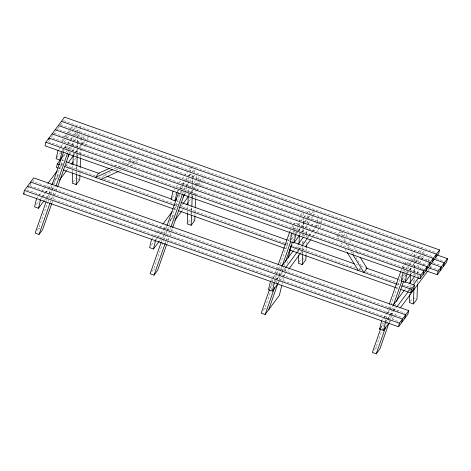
<?xml version="1.0" encoding="UTF-8"?>
<svg xmlns="http://www.w3.org/2000/svg" width="471" height="471" viewBox="0 0 471 471"><rect width="100%" height="100%" fill="white"/><g stroke="black" fill="none" stroke-linecap="round" stroke-linejoin="round"><path stroke-width="0.35" stroke-dasharray="2.35 1.77" d="M72.658 172.209L72.764 169.289M72.787 168.559L72.893 165.639M73.276 154.682L73.382 151.762M73.405 151.026L73.558 146.646M73.588 145.916L73.894 137.149M76.031 173.246L76.137 170.319M76.161 169.589L76.267 166.669M76.649 155.713L76.755 152.792M76.779 152.062L76.938 147.682M76.961 146.946L77.474 132.339M76.567 173.593L76.614 172.133M76.72 169.213L76.82 166.292M77.185 156.066L77.285 153.14M77.309 152.41L77.644 142.919M77.674 142.189L77.774 139.263M79.94 174.629L79.993 173.163M80.017 172.433L80.17 168.053M80.559 157.096L80.612 155.636M80.635 154.906L80.971 145.409M80.994 144.679L81.33 135.183M187.652 212.933L187.888 206.357M188.27 195.4L188.376 192.48M188.4 191.75L188.889 177.873M191.032 213.964L191.132 211.043M191.155 210.313L191.261 207.393M191.65 196.436L191.75 193.516M191.774 192.786L191.933 188.4M191.956 187.67L192.292 178.173M192.315 177.443L192.445 173.793M191.562 214.317L191.662 211.397M191.691 210.661L191.815 207.01M192.18 196.784L192.462 188.753M192.486 188.023L192.592 185.097M192.692 182.177L192.798 179.257M194.935 215.347L194.988 213.887M195.012 213.157L195.165 208.777M195.553 197.82L195.606 196.36M195.63 195.63L195.783 191.244M195.812 190.514L195.965 186.133M195.989 185.403L196.148 181.017M196.248 178.097L196.354 175.177M298.744 252.268L298.844 249.347M298.873 248.617L299.003 244.967M299.362 234.741L299.462 231.82M299.491 231.09L299.644 226.704M299.668 225.974L299.98 217.213M302.117 253.304L302.17 251.844M302.194 251.114L302.353 246.727M302.453 243.807L302.582 240.157M302.735 235.777L302.971 229.2M302.994 228.47L303.147 224.09M303.177 223.354L303.612 210.937M302.647 253.651L302.7 252.191M302.806 249.271L302.906 246.351M303.012 243.43L303.136 239.774M303.265 236.124L303.371 233.204M303.395 232.474L303.86 219.327M306.026 254.687L306.126 251.767M306.156 251.037L306.256 248.111M306.409 243.731L306.462 242.271M306.645 237.154L306.745 234.234M306.774 233.504L306.927 229.124M306.951 228.394L307.104 224.008M307.133 223.278L307.286 218.897M307.31 218.167L307.416 215.247M409.911 290.895L410.117 285.055M410.5 274.098L410.606 271.178M410.63 270.448L410.736 267.522M410.836 264.602L411.118 256.565M413.62 282.435L413.721 279.515M413.879 275.129L413.927 273.669M413.956 272.939L414.109 268.558M414.133 267.828L414.292 263.442M414.392 260.522L414.651 253.221M414.674 252.485L414.751 250.295M414.203 281.322L414.303 278.402M414.409 275.482L414.509 272.562M414.539 271.826L414.874 262.335M414.898 261.605L415.028 257.949M417.553 283.089L417.653 280.168M417.783 276.512L417.889 273.592M417.912 272.862L418.065 268.482M418.095 267.752L418.248 263.366M418.272 262.635L418.554 254.599M33.235 180.004L32.899 181.429L405.107 313.233M62.949 139.133L62.272 141.977L64.221 139.357M66.064 134.947L65.387 137.791L67.335 135.177M69.178 130.761L68.501 133.605L70.838 130.467M71.786 128.713L72.463 125.869L70.132 129.007M70.414 139.445L74.759 133.605L76.408 126.693M77.362 136.737L78.669 134.989L80.641 126.693M80.918 144.674L82.666 142.324L82.996 140.941M83.65 138.18L84.474 134.724M84.821 146.057L86.57 143.708L88.383 136.107M188.453 176.077L189.76 174.323L191.732 166.033L185.209 174.794M194.488 172.256L195.636 167.417M195.912 185.391L197.661 183.048L198.32 180.281M198.485 179.592L199.469 175.447M199.816 186.775L201.564 184.432L203.543 176.136M282.076 284.042L282.747 281.216M282.918 280.51L284.931 272.038M285.102 271.331L285.773 268.505M286.951 263.56L287.793 260.033M309.482 212.974L310.142 210.213M308.217 223.654L312.567 217.814L314.21 210.902M314.811 227.499L316.559 225.15L317.218 222.389M317.383 221.694L318.537 216.86M312.603 237.096L320.468 226.533L320.798 225.15M321.452 222.389L322.441 218.244M420.621 252.332L421.775 247.493M419.361 263.006L423.706 257.172L425.025 251.644M427.868 263.819L428.363 261.741M428.528 261.052L429.346 257.596M46.505 200.628L47.471 197.873M47.712 197.178L48.925 193.734M49.167 193.039L50.621 188.9M50.862 188.212L51.828 185.456M63.691 151.65L64.174 150.273M37.121 230.378L38.71 228.241L47.907 202.03M48.148 201.341L49.119 198.579M49.361 197.891L52.263 189.613M52.505 188.924L53.959 184.785M54.2 184.09L65.334 152.363M66.788 148.224L68.242 144.085M50.167 202.701L54.041 191.668M54.283 190.979L55.737 186.84M67.836 152.345L69.049 148.895L70.638 146.758M51.816 203.413L53.023 199.963M53.264 199.274L57.38 187.546M69.243 153.746L72.628 144.085L68.725 142.701M161.5 241.352L163.92 234.452M164.161 233.763L165.615 229.624M165.857 228.935L166.822 226.174M151.715 271.637L153.705 268.965L167.258 230.331M167.499 229.642L168.954 225.503M169.195 224.814L179.604 195.153M180.576 192.392L182.995 185.497M183.237 184.803L183.719 183.425L187.623 184.809L184.479 193.775M165.162 243.425L165.892 241.358M166.133 240.663L170.732 227.558M182.589 193.758L184.043 189.619L185.639 187.482M167.052 243.442L168.017 240.681M168.259 239.992L168.989 237.926M169.954 235.164L171.167 231.714M171.409 231.025L172.616 227.575M269.683 288.97L271.861 282.759M272.103 282.07L272.833 279.998M273.798 277.242L274.528 275.17M275.494 272.415L276.218 270.342M276.459 269.653L277.914 265.514M289.777 231.714L290.501 229.642M263.201 310.442L264.796 308.299L271.09 290.366M271.331 289.677L273.268 284.16M274.234 281.399L276.654 274.499M276.895 273.81L278.349 269.671M278.591 268.982L280.045 264.843M280.286 264.154L291.419 232.421M292.874 228.282L294.322 224.143M276.253 282.765L280.61 270.348M280.851 269.659L281.823 266.898M291.502 239.303L293.439 233.787M293.68 233.098L294.652 230.337M277.896 283.471L279.109 280.021M279.35 279.332L283.948 266.227M284.19 265.538L284.678 264.154M292.662 241.393L294.357 236.566M295.57 233.116L296.536 230.354M296.777 229.665L297.507 227.593M380.827 328.322L382.764 322.806M384.212 318.667L385.667 314.528M385.908 313.839L387.362 309.7M387.604 309.011L389.058 304.872M400.915 271.072L402.369 266.933L403.959 264.79M374.345 349.794L375.935 347.657L381.745 331.101M381.987 330.412L383.924 324.896M385.378 320.757L385.861 319.373M386.102 318.684L387.309 315.234M388.281 312.479L389.246 309.718M389.488 309.029L390.7 305.579M390.942 304.89L401.592 274.534M402.805 271.09L403.288 269.706M403.529 269.018L404.742 265.567M404.983 264.879L405.949 262.117L409.858 263.501L408.887 266.262M386.667 324.189L389.57 315.911M389.817 315.223L391.266 311.084M391.507 310.395L392.961 306.256M402.157 280.039L404.336 273.834M404.577 273.145L405.307 271.072M389.282 322.14L391.46 315.929M391.701 315.24L392.914 311.79M393.155 311.101L394.604 306.962M394.851 306.274L395.817 303.512M403.806 280.751L405.743 275.229M406.708 272.474L408.645 266.951M50.474 138.486L48.136 141.624L420.35 273.427M52.811 135.348L51.257 137.438L424.159 269.489M53.199 134.824L55.925 131.162M56.32 130.638L57.486 129.072L429.699 260.875M57.874 128.548L63.326 121.224M63.897 137.373L65.846 134.759M66.234 134.235L68.96 130.573M29.002 186.657L26.664 189.795L398.183 321.357M30.173 185.091L30.951 184.043M58.916 149.248L60.653 146.917M61.089 146.334L63.697 142.831M64.133 142.242L66.741 138.739M67.17 138.156L73.258 129.984M73.694 129.401L75.431 127.064M56.938 157.544L61.719 151.12M62.154 150.537L63.891 148.2M64.327 147.617L66.935 144.114M67.371 143.531L69.979 140.028M62.82 150.632L64.556 148.3M64.992 147.717L70.644 140.123M71.08 139.54L73.688 136.037M74.124 135.454L76.732 131.951M77.167 131.368L79.776 127.865M63.02 156.007L65.628 152.504M66.064 151.921L67.8 149.584M68.236 149.001L70.844 145.498M71.28 144.915L73.888 141.412M74.318 140.829L76.932 137.32M71.039 146.222L72.628 144.085M78.251 136.537L79.84 134.4M36.573 198.591L38.316 196.242M38.757 195.659L44.439 188.029M44.875 187.44L47.494 183.92M58.857 168.659L62.79 163.378M70.22 153.399L71.092 152.227M71.527 151.638L74.153 148.118M74.589 147.529L77.209 144.008M77.65 143.425L80.706 139.316M81.142 138.727L83.767 135.206M36.344 204.538L38.963 201.011M39.399 200.428L41.148 198.079M41.589 197.49L44.645 193.387M45.081 192.798L47.706 189.277M48.142 188.688L51.204 184.579M54.695 179.887L59.069 174.017M73.488 154.647L74.359 153.475M74.801 152.887L80.482 145.256M41.348 198.803L42.225 197.626M42.661 197.037L45.281 193.516M45.722 192.933L48.342 189.413M48.778 188.824L51.404 185.303M54.024 181.782L58.828 175.324M65.822 165.933L67.571 163.584M74.124 154.782L75.001 153.611M75.437 153.022L78.056 149.501M78.492 148.913L81.118 145.392M81.554 144.809L84.174 141.282M84.615 140.699L87.671 136.59M44.621 200.051L45.493 198.874M45.928 198.291L48.554 194.77M48.99 194.182L51.61 190.661M52.046 190.072L54.671 186.551M66.906 170.119L67.777 168.942M68.218 168.359L70.838 164.838M74.336 160.14L76.084 157.791M76.52 157.208L78.268 154.859M78.704 154.27L81.324 150.749M81.766 150.161L84.386 146.64M73.07 182.1L75.855 178.356M102.183 177.82L104.132 175.206L112.781 171.256M129.99 160.646L131.933 158.032L137.402 160.016L135.454 162.63M173.911 189.972L175.648 187.635M176.083 187.052L178.692 183.549M179.127 182.966L181.735 179.463M182.171 178.88L184.779 175.377M172.368 197.679L175.412 193.593M177.149 191.255L178.892 188.924M179.321 188.341L181.93 184.838M182.365 184.249L184.973 180.746M185.409 180.163L188.017 176.66M177.379 191.938L179.551 189.018M179.987 188.435L185.639 180.846M186.074 180.263L188.683 176.76M189.118 176.178L191.726 172.669M192.162 172.086L194.77 168.583M178.45 196.142L182.795 190.308M183.231 189.725L185.839 186.216M186.275 185.633L188.883 182.13M189.318 181.547L191.927 178.044M192.356 177.461L193.663 175.707L189.76 174.323M186.033 186.946L187.623 184.809M193.245 177.261L194.835 175.124M151.568 239.315L152.875 237.555M153.31 236.966L156.372 232.857M156.808 232.268L159.434 228.747M159.869 228.164L162.489 224.638M173.852 209.383L177.785 204.096M185.215 194.123L186.086 192.945M186.528 192.362L189.148 188.842M189.583 188.253L195.265 180.623M195.7 180.034L198.326 176.513M151.338 245.256L154.4 241.146M154.835 240.563L156.584 238.214M157.02 237.625L159.64 234.105M160.075 233.522L162.701 229.995M163.137 229.412L166.198 225.303M170.131 220.022L174.064 214.741M188.482 195.371L189.354 194.199M189.795 193.61L192.415 190.09M192.851 189.501L195.477 185.98M156.343 239.521L157.22 238.35M157.655 237.761L160.281 234.24M160.717 233.651L163.337 230.131M163.773 229.548L166.398 226.021M169.454 221.918L173.823 216.048M181.253 206.068L182.565 204.308M189.118 195.506L189.996 194.329M190.431 193.746L193.051 190.225M193.493 189.636L196.113 186.116M196.548 185.527L199.168 182.006M199.61 181.417L202.23 177.897M159.616 240.769L160.487 239.598M160.923 239.009L163.549 235.488M163.985 234.899L166.604 231.379M167.04 230.796L169.666 227.275M181.9 210.837L182.777 209.666M183.213 209.077L185.833 205.556M188.895 201.447L191.079 198.515M191.514 197.926L193.263 195.583M193.699 194.994L196.319 191.473M196.76 190.885L199.38 187.364M188.459 222.283L190.849 219.08M292.821 225.438L291.225 227.575L295.134 228.959M293.215 224.903L294.811 222.765L298.714 224.149M300.427 215.218L302.818 212.009M292.809 232.079L294.116 230.325M294.546 229.742L297.59 225.656M298.025 225.073L300.633 221.57M301.069 220.981L303.677 217.478M304.113 216.895L306.721 213.392M307.157 212.81L308.894 210.472M291.266 239.786L295.182 234.529M295.617 233.946L304.313 222.271M304.743 221.688L307.357 218.185M307.787 217.596L308.658 216.43L312.567 217.814M296.718 233.463L298.455 231.126M298.891 230.543L301.499 227.04M301.935 226.457L304.543 222.954M304.978 222.365L307.587 218.862M308.016 218.279L311.06 214.193M311.496 213.61L313.239 211.273M299.956 234.746L301.693 232.409M302.129 231.826L304.737 228.323M305.173 227.74L307.781 224.237M270.902 280.828L272.214 279.067M272.65 278.485L275.276 274.964M275.712 274.375L278.332 270.854M278.767 270.266L281.393 266.745M293.627 250.313L294.499 249.135M294.94 248.553L297.56 245.032M304.113 236.224L304.99 235.053M305.426 234.464L308.046 230.943M308.487 230.36L311.107 226.834M311.543 226.251L314.169 222.73M314.604 222.141L317.224 218.621M270.242 287.363L275.482 280.322M275.918 279.733L278.544 276.212M278.979 275.623L281.599 272.103M282.041 271.514L284.661 267.993M296.895 251.561L297.772 250.389M298.208 249.801L300.828 246.28M306.945 238.061L308.258 236.301M308.693 235.712L311.319 232.191M311.755 231.608L314.375 228.088M274.375 282.8L276.118 280.451M276.559 279.868L285.296 268.129M297.531 251.697L298.408 250.519M298.844 249.936L301.464 246.415M308.022 237.608L308.894 236.436M309.335 235.847L311.955 232.327M312.391 231.738L315.011 228.217M315.452 227.634L318.508 223.525M318.944 222.936L321.569 219.415M278.078 283.465L278.95 282.288M279.391 281.699L282.447 277.596M282.883 277.007L288.564 269.377M300.804 252.945L302.111 251.184M302.553 250.596L305.173 247.075M311.29 238.856L312.161 237.684M299.15 262.159L301.54 258.95M339.226 239.662L336.93 235.959L340.044 231.773L342.34 235.476M343.589 236.283L345.531 233.669L348.216 237.996M359.126 269.471L360.297 267.899M404.359 264.26L405.949 262.117M411.572 254.575L413.956 251.367M403.953 271.431L405.69 269.1M406.126 268.517L411.778 260.922M412.213 260.339L414.821 256.836M415.251 256.253L417.865 252.75M418.295 252.168L420.903 248.664M401.975 279.727L406.32 273.887M406.756 273.304L408.934 270.383M409.364 269.801L411.972 266.298M412.408 265.715L415.016 262.212M415.451 261.629L418.06 258.126M418.495 257.537L419.802 255.788L423.706 257.172M407.421 273.404L412.202 266.98M412.637 266.398L415.681 262.306M416.117 261.723L419.161 257.637M419.596 257.054L422.204 253.551M422.64 252.968L424.377 250.631M411.101 274.104L412.837 271.767M413.273 271.184L415.881 267.681M416.317 267.098L418.925 263.595M382.481 319.603L383.353 318.425M383.794 317.843L386.414 314.316M386.85 313.733L389.476 310.212M389.911 309.624L392.531 306.103M404.766 289.671L405.643 288.493M406.079 287.911L408.698 284.384M415.257 275.582L416.128 274.41M416.57 273.822L419.19 270.301M419.626 269.712L422.246 266.192M422.687 265.609L425.307 262.082M425.743 261.499L428.369 257.978M380.945 327.304L384.442 322.611M384.878 322.023L386.626 319.674M387.062 319.091L389.682 315.57M390.118 314.981L392.743 311.461M393.179 310.872L395.799 307.351M408.039 290.919L408.91 289.742M409.346 289.159L411.972 285.638M418.525 276.83L419.396 275.659M385.513 322.158L386.826 320.398M387.262 319.809L390.324 315.7M390.759 315.117L393.379 311.596M393.815 311.007L396.441 307.486M408.675 291.054L409.546 289.877M409.988 289.294L412.608 285.767M389.658 322.235L396.647 312.844M397.082 312.255L399.708 308.735M428.11 270.584L429.422 268.823M429.858 268.24L431.607 265.891M410.294 301.517L412.678 298.308M110.608 167.77L113.941 166.251M114.606 165.945L118.604 164.12M121.936 162.595L125.934 160.77M128.601 159.551L131.933 158.032M114.159 168.912L117.491 167.388M118.156 167.087L122.154 165.262M124.821 164.043L128.819 162.218M116.107 169.737L119.434 168.218M120.099 167.911L124.097 166.092M127.423 164.573L130.75 163.054M133.411 161.836L137.402 160.016M118.98 171.185L120.976 170.272M123.638 169.06L127.629 167.234M130.296 166.022L134.288 164.196L129.501 162.466M340.733 232.009L344.849 233.433M336.93 235.959L342.417 237.855L344.719 241.564M63.715 120.7L435.928 252.509M60.6 124.886L432.814 256.695M176.284 166.487L178.362 167.223M231.037 185.874L233.121 186.61M436.205 258.526L444.524 261.476M74.759 133.605L78.669 134.989M365.855 238.903L367.939 239.639M420.615 258.296L422.693 259.032M433.09 262.712L440.715 265.414M82.666 142.324L86.57 143.708M197.661 183.048L201.564 184.432M316.559 225.15L320.468 226.533M54.371 133.258L425.89 264.814M176.289 177.061L178.368 177.797M429.976 266.898L439.678 270.33M365.867 249.483L367.945 250.219M420.621 268.87L422.699 269.606M65.145 147.511L69.049 148.895M180.14 188.235L184.043 189.619M402.369 266.933L406.273 268.311M61.807 160.217L63.885 160.952M103.39 174.941L106.158 175.924M176.855 200.958L178.238 201.447M287.74 240.228L289.129 240.716M356.353 264.519L357.742 265.014M361.204 266.239L365.361 267.711M60.959 163.773L62.343 164.261M65.81 165.492L95.613 176.042M99.075 177.267L101.153 178.003M103.926 178.986L177.39 205.003M181.547 206.475L284.814 243.042M285.508 243.289L288.281 244.266M291.743 245.497L355.505 268.076M358.973 269.3L361.051 270.036M365.902 271.755L395.705 282.312M396.399 282.553L399.861 283.783M403.329 285.008L411.642 287.952M60.076 164.891L62.154 165.627M175.124 205.633L177.202 206.369M286.009 244.902L288.093 245.638M397.595 284.413L398.978 284.902M58.534 168.2L60.612 168.936M173.581 208.941L176.354 209.925M285.167 248.452L286.551 248.947M396.052 287.722L398.13 288.458M77.156 178.815L79.758 179.739M192.804 219.769L194.753 220.463M301.94 258.414L305.19 259.568M413.079 297.772L415.681 298.696M29.779 185.609L401.993 317.419M38.71 228.241L40.011 228.7M153.705 268.965L155.006 269.424M264.796 308.299L266.097 308.764M375.935 347.657L377.236 348.122M349.747 240.469L352.049 244.178M353.962 247.269L356.641 251.596M357.024 252.215L358.943 255.306M344.254 238.561L346.55 242.265M348.081 244.732L350.754 249.053M352.667 252.138L354.198 254.605M355.729 257.072L361.463 266.333M346.25 244.037L348.929 248.364M350.848 251.455L352.379 253.928M341.139 242.748L343.43 246.451M344.96 248.918L346.491 251.384"/><path stroke-width="0.71" d="M72.634 172.939L72.275 183.166L76.178 184.55L79.758 179.739L79.917 175.359M72.917 164.909L73.252 155.412M76.178 184.55L76.537 174.323M76.82 166.292L77.156 156.796M80.2 167.323L80.535 157.826M187.629 213.663L187.27 223.89L191.173 225.273L194.753 220.463L194.912 216.077M187.935 204.897L188.247 196.13M191.173 225.273L191.532 215.047M191.844 206.28L192.15 197.514M195.218 207.317L195.5 199.28M298.638 255.194L298.355 263.224L302.264 264.608L305.844 259.798L305.997 255.417M299.05 243.507L299.332 235.471M302.264 264.608L302.623 254.381M306.28 247.381L306.362 245.191M409.782 294.552L409.499 302.582L413.403 303.966L416.982 299.156L417.5 284.549M410.194 282.865L410.477 274.829M413.403 303.966L413.944 288.629M23.55 193.981L24.398 190.425L33.741 177.873L408.728 310.66L407.88 314.216L398.537 326.768L23.55 193.981L24.327 192.933M30.291 183.478L30.627 182.059L405.613 314.846L404.766 318.402M45.87 142.254L45.022 145.81L420.008 278.596L438.701 253.492L439.549 249.936L64.562 117.149L45.87 142.254L420.856 275.04L439.549 249.936M48.648 139.493L48.984 138.068L423.971 270.86L423.123 274.41M36.573 198.591L34.595 206.881L38.498 208.264L44.18 200.634M38.498 208.264L40.477 199.975M58.045 150.42L56.067 158.709L59.976 160.093L62.584 156.59M60.418 159.728L57.303 163.908L56.455 167.464L57.845 167.953M59.976 160.093L61.948 151.803M151.568 239.315L149.59 247.605L153.499 248.988L159.174 241.358M153.499 248.988L155.471 240.699M173.04 191.138L171.061 199.433L174.971 200.817L176.707 198.479M174.971 200.817L176.943 192.521M270.466 281.417L268.494 289.712L272.397 291.09L277.643 284.048M272.397 291.09L274.375 282.8M291.938 233.245L289.965 241.535L293.869 242.918L299.521 235.329M281.74 285.45L279.38 295.341L265.12 314.493L261.211 313.109L269.441 289.659M288.299 257.914L291.325 245.203M293.869 242.918L295.847 234.629M389.217 322.818L383.541 330.448L379.632 329.064L381.61 320.775M383.541 330.448L385.513 322.158M403.082 272.603L401.104 280.893L405.013 282.276L410.665 274.687M405.013 282.276L406.985 273.987M398.537 326.768L399.379 323.212L408.728 310.66M401.651 322.582L402.499 319.032L27.512 186.245M400.903 289.441L410.606 292.874L411.454 289.324L414.568 285.138L405.56 281.946M414.568 285.138L413.721 288.694L410.606 292.874M420.008 278.596L420.856 275.04M426.237 270.224L427.085 266.674L52.098 133.888M429.352 266.044L430.2 262.488L55.219 129.702M432.472 261.858L433.314 258.302L58.333 125.516M435.587 257.672L436.434 254.122L61.448 121.335M425.472 270.589L437.259 274.764L438.101 271.208L447.45 258.656L437.053 254.976M440.373 270.578L441.221 267.028L431.513 263.589M443.488 266.392L444.336 262.842L433.938 259.156M447.45 258.656L446.602 262.212L437.259 274.764M46.023 202.012L35.131 233.051L39.034 234.434L42.614 229.624L51.816 203.413M52.075 184.762L63.691 151.65M39.034 234.434L49.926 203.395M55.978 186.145L67.594 153.034M57.621 186.857L69.002 154.435M161.259 242.041L150.125 273.775L154.029 275.158L157.614 270.348L166.811 244.131M167.07 225.485L178.444 193.063M154.029 275.158L165.162 243.425M170.973 226.869L182.348 194.446M172.616 227.575L184.238 194.464M278.155 264.826L289.777 231.714M265.12 314.493L274.558 287.593M282.064 266.209L290.778 241.376M268.7 309.683L277.896 283.471M285.402 262.088L292.42 242.082M380.586 329.017L372.355 352.467L376.258 353.851L379.844 349.04L388.799 323.518M389.299 304.184L400.674 271.761M376.258 353.851L385.702 326.951M393.203 305.561L401.916 280.728M396.541 301.446L403.565 281.44M47.93 183.331L57.109 171.008M68.036 156.337L69.785 153.988M51.839 184.714L53.146 182.954M68.007 163.001L73.252 155.96M59.476 180.093L66.47 170.702M71.274 164.249L73.023 161.9M162.925 224.055L172.103 211.726M183.031 197.055L184.779 194.711M183.001 203.719L188.683 196.089M174.912 220.228L181.465 211.426M186.71 204.385L188.017 202.624M281.829 266.156L293.192 250.902M297.996 244.443L303.242 237.402M285.732 267.54L297.095 252.279M301.905 245.827L307.145 238.785M289.006 268.788L300.363 253.533M305.608 246.486L310.854 239.445M392.967 305.514L404.33 290.254M409.14 283.801L414.38 276.76M379.632 329.064L380.509 327.893M396.876 306.898L408.239 291.637M413.479 284.596L418.725 277.554M400.58 307.563L427.674 271.172M109.272 168.382L98.61 173.251L95.495 177.437L112.822 169.519M101.018 179.392L118.315 171.491M427.703 267.528L438.101 271.208M65.964 161.688L99.228 173.469M106.852 176.172L171.309 198.992M174.77 200.222L176.16 200.711M181.011 202.43L287.045 239.98M293.981 242.435L354.274 263.784M366.055 267.958L397.936 279.244M57.303 163.908L59.381 164.65M64.927 166.61L174.429 205.385M179.28 207.105L285.32 244.655M290.86 246.616L396.9 284.166M401.751 285.885L411.454 289.324M63.385 169.919L172.892 208.694M178.432 210.661L284.472 248.211M289.324 249.924L395.363 287.475M24.398 190.425L399.379 323.212M360.091 257.16L366.986 268.287L363.871 272.474L352.761 254.546M347.257 252.621L358.349 270.513"/></g></svg>
